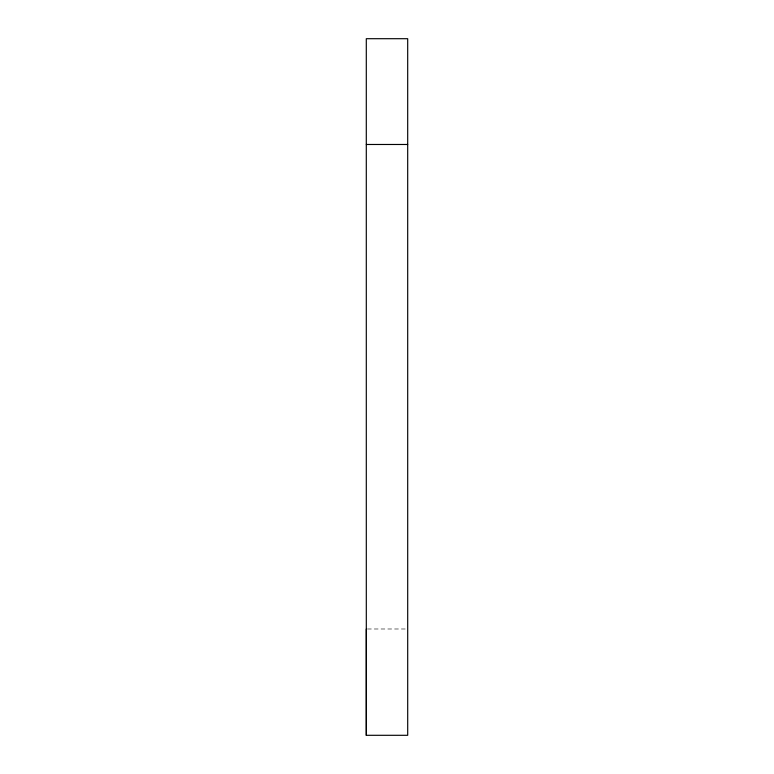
<?xml version="1.0" encoding="UTF-8"?>
<svg xmlns="http://www.w3.org/2000/svg" width="774" height="774" viewBox="0 0 774 774"><rect width="100%" height="100%" fill="white"/><g stroke="black" fill="none" stroke-linecap="round" stroke-linejoin="round"><path stroke-width="0.58" stroke-dasharray="3.87 2.9" d="M367.486 628.991L406.524 628.991"/><path stroke-width="1.16" d="M366.296 144.477L407.695 144.477M366.305 735.3L407.704 735.3L407.695 38.7L366.296 38.7L366.305 735.3L366.305 628.991"/></g></svg>
